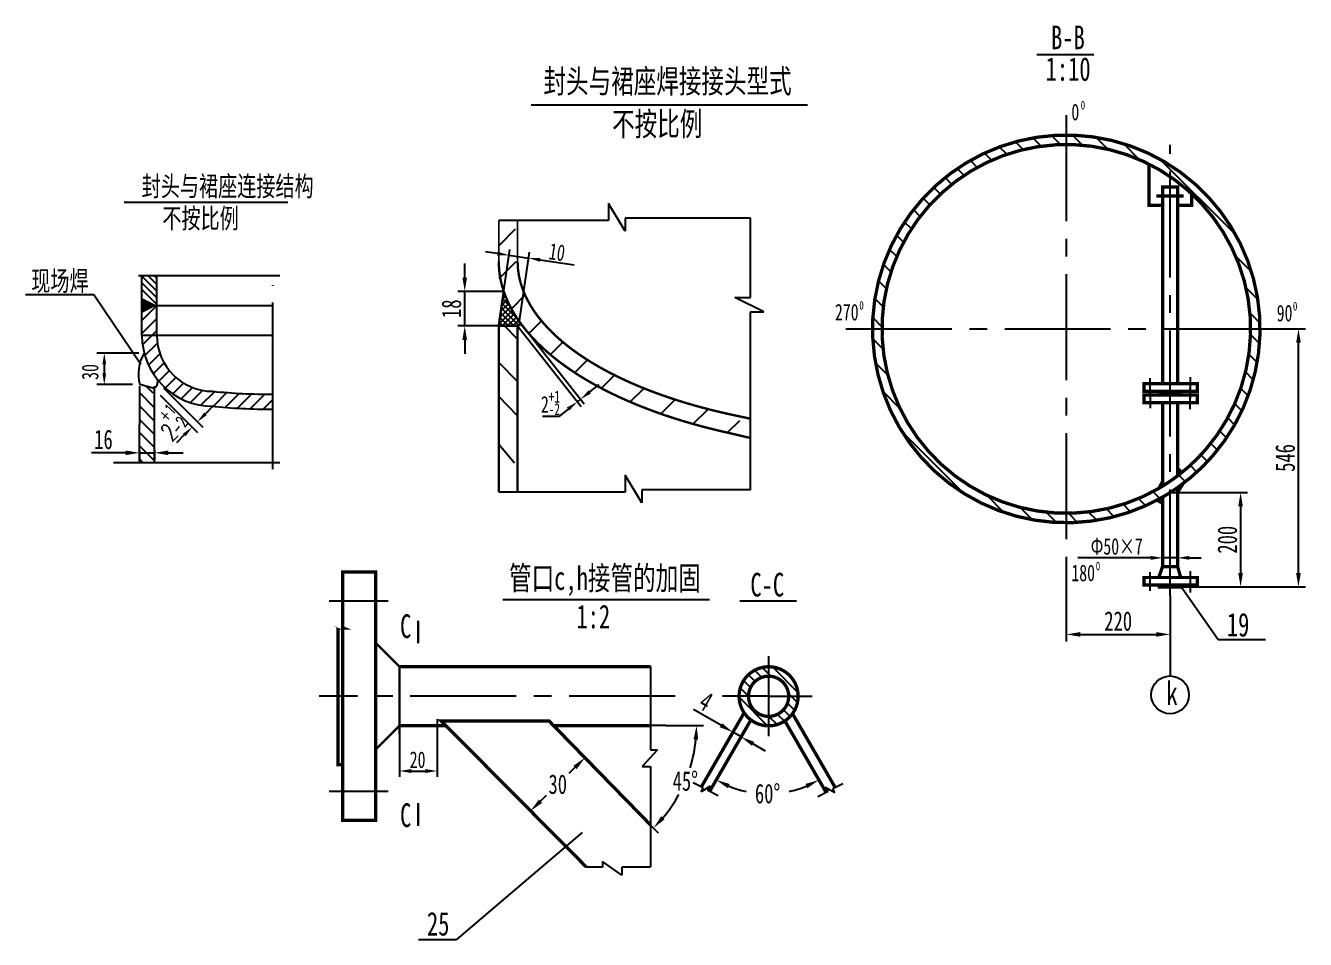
# Model space of a CAD drawing. Extents: x -399 to 594, y 0 to 841.
# Drawn here: x -283.6 to -53.5, y 236.3 to 400.6 of the extents above; entities that cross this region are included whole.
import ezdxf

# ---------------------------------------------------------------- set-up
doc = ezdxf.new("R2010")
doc.units = 0
for name, pattern in [('CENTER2', [28.575000000000003, 19.05, -3.175, 3.175, -3.175]), ('DASHDOT-M', [36, 30, -3, 0, -3]), ('DIVIDE-M', [39, 30, -3, 0, -3, 0, -3])]:
    doc.linetypes.add(name, pattern=pattern)
doc.layers.get('0').update_dxf_attribs({"linetype": 'CONTINUOUS'})
doc.layers.get('DEFPOINTS').update_dxf_attribs({"linetype": 'CONTINUOUS'})
for name, color, linetype in [('BODY', 7, 'CONTINUOUS'), ('CDR_DIM', 7, 'CONTINUOUS'), ('中心层', 1, 'CENTER2'), ('件号层', 2, 'CONTINUOUS'), ('剖面层', 4, 'CONTINUOUS'), ('实线层', 5, 'CONTINUOUS'), ('标注层', 3, 'CONTINUOUS')]:
    doc.layers.add(name, color=color, linetype=linetype)
doc.styles.add('HZ', font='SIMFANG.TTF', dxfattribs={"width": 0.75, "height": 60})
doc.styles.add('HZJ', font='txt', dxfattribs={"bigfont": 'hzj'})
doc.styles.get("Standard").update_dxf_attribs({"font": 'SIMFANG.TTF', "width": 0.7})
doc.dimstyles.get("Standard").update_dxf_attribs({"dimscale": 0, "dimtxt": 3.5, "dimasz": 2.5, "dimexe": 1.25, "dimexo": 0, "dimtad": 1, "dimdec": 0, "dimzin": 1, "dimdsep": 46, "dimlunit": 6, "dimtxsty": 'Standard', "dimcen": 2.5, "dimadec": 0, "dimazin": 0, "dimtp": 1, "dimtm": 2, "dimtfac": 1, "dimtdec": 0, "dimtmove": 0, "dimatfit": 3, "dimfxl": 0, "dimtolj": 1, "dimtzin": 9, "dimarcsym": 0})

# ---------------------------------------------------------------- blocks, each defined once
blk = doc.blocks.new('*D3')
at = {"layer": 'DEFPOINTS', "color": 0}
for p in [(-96.45941816411982, 303.7162368137003), (-77.78899148928605, 298.1822360646889), (-77.78899148928605, 291.1730288831652)]:
    blk.add_point(p, dxfattribs=at)
at = {"layer": '标注层', "color": 0, "lineweight": -2}
for p, q in [((-96.45941816411982, 303.7162368137003), (-96.45941816411982, 289.9230288831652)), ((-77.78899148928605, 298.1822360646889), (-77.78899148928605, 289.9230288831652)), ((-93.95941816411982, 291.1730288831652), (-80.28899148928605, 291.1730288831652))]:
    blk.add_line(p, q, dxfattribs=at)
at = {"layer": '标注层', "color": 0}
for points in [[(-93.95941816411982, 291.5896955498318), (-93.95941816411982, 290.7563622164985), (-96.45941816411982, 291.1730288831652)], [(-80.28899148928605, 291.5896955498318), (-80.28899148928605, 290.7563622164985), (-77.78899148928605, 291.1730288831652)]]:
    blk.add_solid(points, dxfattribs=at)
at = {"layer": '标注层', "color": 0, "insert": (-87.12420482670294, 293.5480288831652), "char_height": 3.5, "attachment_point": 5}
blk.add_mtext('\\A1;220', dxfattribs=at)
blk = doc.blocks.new('*D4')
at = {"layer": 'DEFPOINTS', "color": 0}
for p in [(-65.3268351919287, 346.097585860426), (-54.70049760516378, 346.097585860426), (-77.78899148928605, 299.7004496612955)]:
    blk.add_point(p, dxfattribs=at)
at = {"layer": '标注层', "color": 0, "lineweight": -2}
for p, q in [((-65.3268351919287, 346.097585860426), (-53.45049760516378, 346.097585860426)), ((-54.70049760516379, 302.2004496612955), (-54.70049760516378, 343.597585860426)), ((-77.78899148928605, 299.7004496612955), (-53.45049760516379, 299.7004496612955))]:
    blk.add_line(p, q, dxfattribs=at)
at = {"layer": '标注层', "color": 0}
for points in [[(-55.11716427183044, 343.597585860426), (-54.28383093849711, 343.597585860426), (-54.70049760516378, 346.097585860426)], [(-55.11716427183045, 302.2004496612955), (-54.28383093849713, 302.2004496612955), (-54.70049760516379, 299.7004496612955)]]:
    blk.add_solid(points, dxfattribs=at)
at = {"layer": '标注层', "color": 0, "insert": (-57.07549760516383, 322.8990177608607), "char_height": 3.5, "attachment_point": 5, "rotation": 90}
blk.add_mtext('\\A1;546', dxfattribs=at)
blk = doc.blocks.new('*D24')
at = {"color": 0, "lineweight": -2}
for p, q in [((-77.7690026698794, 316.683458835259), (-63.85846387276433, 316.683458835259)), ((-65.10846387276433, 314.183458835259), (-65.10846387276433, 302.2004496612955)), ((-75.87649148928602, 299.7004496612955), (-63.85846387276434, 299.7004496612955))]:
    blk.add_line(p, q, dxfattribs=at)
at = {"color": 0}
for points in [[(-65.525130539431, 314.183458835259), (-64.69179720609766, 314.183458835259), (-65.10846387276433, 316.683458835259)], [(-65.525130539431, 302.2004496612955), (-64.69179720609766, 302.2004496612955), (-65.10846387276433, 299.7004496612955)]]:
    blk.add_solid(points, dxfattribs=at)
at = {"layer": 'DEFPOINTS', "color": 0}
for p in [(-77.7690026698794, 316.683458835259), (-75.87649148928602, 299.7004496612955), (-65.10846387276433, 299.7004496612955)]:
    blk.add_point(p, dxfattribs=at)
at = {"color": 0, "insert": (-67.48346387276439, 308.1919542482773), "char_height": 3.5, "attachment_point": 5, "rotation": 90}
blk.add_mtext('\\A1;200', dxfattribs=at)
blk = doc.blocks.new('*D25')
at = {"layer": 'DEFPOINTS', "color": 0}
for p in [(-153.1875762484458, 275.7970113363425), (-147.0723231736764, 275.6130565394259), (-159.5920659571609, 264.704109764296), (-153.391027840011, 262.8076684213864), (-139.962172283153, 263.2979139475581)]:
    blk.add_point(p, dxfattribs=at)
at = {"layer": '标注层', "color": 0, "lineweight": -2}
for start, end in [(247.7595019043492, 257.9091886697593), (282.0908113302402, 292.2404980956503)]:
    blk.add_arc((-150.1830528868203, 281.0009984512054), 18.47399147109827, start, end, dxfattribs=at)
at = {"layer": '标注层', "color": 0}
for points in [[(-157.3588087384779, 263.5272978865933), (-156.9919283079821, 264.2755245863064), (-159.4200486223695, 265.0020525279373)], [(-143.3741774656587, 264.2755245863063), (-143.0072970351629, 263.5272978865931), (-140.9460571512713, 265.0020525279372)]]:
    blk.add_solid(points, dxfattribs=at)
at = {"layer": '标注层', "color": 0, "insert": (-150.1830528868204, 262.5270069801071), "char_height": 3.5, "attachment_point": 5}
blk.add_mtext('\\A1;60°', dxfattribs=at)
blk = doc.blocks.new('*D26')
at = {"layer": 'DEFPOINTS', "color": 0}
for p in [(-156.4156177667553, 273.592461638684), (-158.1903972636716, 270.5208196634923), (-156.7232220793443, 269.673093119657)]:
    blk.add_point(p, dxfattribs=at)
at = {"layer": '标注层', "color": 0, "lineweight": -2}
for p, q in [((-158.58026426379, 274.8431836473156), (-163.4808074684269, 277.6746932026566)), ((-158.1903972636716, 270.5208196634923), (-155.7902567624395, 274.6747848872013)), ((-156.7232220793443, 269.673093119657), (-154.3230815781122, 273.8270583433661)), ((-154.948442582428, 272.7447350948488), (-156.4156177667553, 273.592461638684)), ((-152.7837960853933, 271.4940130862172), (-150.6191495883587, 270.2432910775856))]:
    blk.add_line(p, q, dxfattribs=at)
at = {"layer": '标注层', "color": 0}
for points in [[(-158.3718105956847, 275.203958063488), (-158.7887179318953, 274.4824092311432), (-156.4156177667553, 273.592461638684)], [(-152.5753424172881, 271.8547875023896), (-152.9922497534986, 271.1332386700448), (-154.948442582428, 272.7447350948488)]]:
    blk.add_solid(points, dxfattribs=at)
at = {"layer": '标注层', "color": 0, "insert": (-161.2583885663193, 279.1335326810939), "char_height": 3.5, "attachment_point": 5, "rotation": 329.9808910772702}
blk.add_mtext('\\A1;4', dxfattribs=at)
blk = doc.blocks.new('*D28')
at = {"color": 0, "lineweight": -2}
for p, q in [((-168.4746256081482, 274.7714124792923), (-161.7105440295713, 274.7714124792923)), ((-171.2193197358437, 256.8943417529078), (-169.8363455921017, 255.4781889120482))]:
    blk.add_line(p, q, dxfattribs=at)
for start, end in [(342.7944506632838, 354.42797135997), (319.8929203669884, 331.2817258861319)]:
    blk.add_arc((-188.6775529625838, 274.7714124792923), 25.71700893301259, start, end, dxfattribs=at)
at = {"color": 0}
for points in [[(-163.4982331184062, 272.294619885057), (-162.6658847587172, 272.2541149153935), (-162.9605440295713, 274.7714124792923)], [(-168.7028490306475, 257.9204518952561), (-169.3133698164558, 258.4876457021161), (-170.7096908441318, 256.3724864412611)]]:
    blk.add_solid(points, dxfattribs=at)
at = {"layer": 'DEFPOINTS', "color": 0}
for p in [(-188.6775529625839, 274.7714124792924), (-173.4053523334635, 274.7714124792923), (-168.4746256081482, 274.7714124792923), (-166.508269274101, 261.7373260440941), (-171.2193197358437, 256.8943417529078)]:
    blk.add_point(p, dxfattribs=at)
at = {"color": 0, "insert": (-164.9768755559356, 264.7893065428358), "char_height": 3.5, "attachment_point": 5}
blk.add_mtext('\\A1;45%%D', dxfattribs=at)
blk = doc.blocks.new('*D32')
at = {"color": 0, "lineweight": -2}
for p, q in [((-184.823669612485, 267.2468758283039), (-185.9037703336178, 266.1920805217062)), ((-183.343743067955, 269.3096400600008), (-182.1617293020291, 268.0992688031515)), ((-191.0281953790748, 261.187714372139), (-189.9480946579421, 262.2425096787367)), ((-193.1254589513964, 259.757097595715), (-191.9434451854704, 258.5467263388657))]:
    blk.add_line(p, q, dxfattribs=at)
at = {"color": 0}
for points in [[(-185.1147846964951, 267.5449750047082), (-184.532554528475, 266.9487766518996), (-183.0350745540592, 268.9935663323644)], [(-191.3193104630849, 261.4858135485433), (-190.7370802950648, 260.8896151957347), (-192.8167904375006, 259.4410238680786)]]:
    blk.add_solid(points, dxfattribs=at)
at = {"layer": 'DEFPOINTS', "color": 0}
for p in [(-183.343743067955, 269.3096400600008), (-183.0350745540592, 268.9935663323644), (-193.1254589513964, 259.757097595715)]:
    blk.add_point(p, dxfattribs=at)
at = {"color": 0, "insert": (-187.92593249578, 264.2172951002215), "char_height": 3.5, "attachment_point": 5}
blk.add_mtext('\\A1;30', dxfattribs=at)
blk = doc.blocks.new('*D36')
at = {"color": 0, "lineweight": -2}
for p, q in [((-204.6589568494369, 355.3271252348939), (-204.6589568494369, 357.8271252348939)), ((-197.6351291579367, 352.8271252348939), (-205.9089568494369, 352.8271252348939)), ((-204.6589568494369, 346.6243836703364), (-204.6589568494369, 352.8271252348939)), ((-198.5362140706063, 346.6243836703364), (-205.9089568494369, 346.6243836703364)), ((-204.6589568494369, 344.1243836703364), (-204.6589568494369, 341.6243836703364))]:
    blk.add_line(p, q, dxfattribs=at)
at = {"color": 0}
for points in [[(-205.0756235161036, 355.3271252348939), (-204.2422901827703, 355.3271252348939), (-204.6589568494369, 352.8271252348939)], [(-205.0756235161036, 344.1243836703364), (-204.2422901827703, 344.1243836703364), (-204.6589568494369, 346.6243836703364)]]:
    blk.add_solid(points, dxfattribs=at)
at = {"layer": 'DEFPOINTS', "color": 0}
for p in [(-204.6589568494369, 352.8271252348939), (-197.6351291579367, 352.8271252348939), (-198.5362140706063, 346.6243836703364)]:
    blk.add_point(p, dxfattribs=at)
at = {"color": 0, "insert": (-207.033956849437, 349.7257544526151), "char_height": 3.5, "attachment_point": 5, "rotation": 90}
blk.add_mtext('\\A1;18', dxfattribs=at)

msp = doc.modelspace()

# ---------------------------------------------------------------- hatches: boundary and pattern name
h = msp.add_hatch()
h.set_pattern_fill('ANSI37', color=256, scale=0.2125, style=0)
h.set_pattern_definition([(45, (-407.2708457833763, 49.492619853245), (-0.4770761064317987, 0.4770761064317988), []), (135, (-407.2708457833763, 49.492619853245), (-0.4770761064317988, -0.4770761064317987), [])])
h.paths.add_polyline_path([(-198.5362140706063, 346.6243836703364), (-195.1488037795634, 346.6243836703364), (-194.4208053007094, 346.8480517497997), (-194.9858862488169, 347.6349990298382), (-195.5657316204591, 348.5161653265454), (-196.1390679606112, 349.4826448345725), (-196.6821946492754, 350.5177256787691), (-197.2429188584215, 351.768277779197), (-197.6351291579368, 352.8271252348939)])
at = {"layer": '剖面层'}
h = msp.add_hatch(dxfattribs=at)
h.set_pattern_fill('ANSI31', color=256, scale=0.85, angle=90, style=0)
h.set_pattern_definition([(135, (-360.5856744472011, -277.4648909289345), (-1.908304425727195, -1.908304425727195), [])])
h.paths.add_polyline_path([(-96.45941816411982, 311.2475858604261), (-96.45941816411982, 312.947585860426, -0.4142135623730949), (-129.6094181641198, 346.097585860426), (-131.3094181641197, 346.097585860426, 0.4142135623730935)])
h.paths.add_polyline_path([(-131.3094181641197, 346.097585860426), (-129.6094181641198, 346.097585860426, -0.4142135623730949), (-96.45941816411982, 379.247585860426), (-96.45941816411982, 380.9475858604261, 0.4142135623730951)])
h.paths.add_polyline_path([(-96.45941816411982, 380.9475858604261), (-96.45941816411982, 379.247585860426, -0.1509679816357738), (-77.75941816411978, 373.4696975802038), (-77.75941816411978, 375.5056204768367, 0.1425503058266175)])
h.paths.add_polyline_path([(-63.30941816411979, 346.097585860426), (-61.60941816411969, 346.097585860426, 0.2216398331395432), (-74.05268962198176, 372.7895512440193), (-76.80079451033737, 372.7895512440193, -0.2383644044708507)])
h.paths.add_polyline_path([(-76.80079451033737, 372.7895512440193), (-74.05268962198176, 372.7895512440193, 0.0330008174222406), (-77.75941816411978, 375.5056204768367), (-77.75941816411978, 373.4696975802038, -0.008864928154043765)])
h.paths.add_polyline_path([(-71.37861433118627, 324.4209676026371, -0.05236487560934344), (-76.42899148928603, 319.6834891084243), (-76.42899148928603, 317.5790917342611, 0.06151815853130257), (-70.09241926283067, 323.3093461535198, 0.1800901802835872), (-61.60941816411969, 346.097585860426), (-63.30941816411979, 346.097585860426, -0.1800901802835872)])
h.paths.add_polyline_path([(-79.14899148928606, 315.8507409285128), (-79.14899148928606, 317.8261934586499, -0.00649599551297709), (-79.8893450763594, 317.3859997345032, -0.1316088520772805), (-96.45941816411982, 312.947585860426), (-96.45941816411982, 311.2475858604261, 0.1306881695405018)])
h = msp.add_hatch(dxfattribs=at)
h.set_pattern_fill('ANSI31', color=256, scale=0.425, angle=90, style=0)
h.set_pattern_definition([(135, (-578.6038203657688, 220.3643783611412), (-0.9541522128635975, -0.9541522128635973), [])])
h.paths.add_polyline_path([(-144.9635753308046, 278.3542539512379, 0.08122371946689312), (-144.6868536668158, 280.0464693041289, 12.3116745522544)])
h.paths.add_polyline_path([(-146.9600906150824, 278.093769544215, 0.1437476323458302), (-146.3868536668158, 280.0464693041289, 6.956636319366882)], flags=16)

# ---------------------------------------------------------------- linework, layer by layer
for p, q in [((-156.1589816835281, 386.3753557918097), (-142.9856449580213, 386.3753557918097)), ((-76.42899148928575, 371.6094618347838), (-79.14899148928606, 371.6094618347838)), ((-81.58441816411982, 368.3104851804703), (-81.58441816411982, 370.0104851804703)), ((-75.95803120655, 300.0404496612955), (-69.14842408667465, 290.2750445278452)), ((-170.7749599356471, 297.4299854163491), (-160.6189715661645, 297.4299854163491)), ((-155.1867619565068, 297.214033273254), (-144.9797882222623, 297.214033273254)), ((-77.78899148928605, 298.1822360646889), (-77.78899148928605, 283.6958507248746)), ((-69.14842408667465, 290.2750445278452), (-60.64842408667465, 290.2750445278452)), ((-216.4050608323178, 273.2839124792923), (-216.4050608323176, 275.5607602219341)), ((-183.525343877618, 255.5461819025616), (-206.1451833095512, 236.3414090934241))]:
    msp.add_line(p, q)
at = {"color": 7, "linetype": 'Continuous'}
for p, q in [((-265.9409283754364, 368.905890853456), (-236.4809283754364, 368.905890853456)), ((-263.2635055354339, 341.7486218411687), (-270.8337930191975, 341.7486218411687)), ((-269.4897930195334, 339.7326218416728), (-269.4897930195334, 338.0940417969665)), ((-264.4390827094784, 336.0780417974706), (-270.8337930191975, 336.0780417974706)), ((-260.4930142872482, 335.4034588735927), (-260.4930142872482, 322.1057511659951)), ((-259.4202967257184, 334.1941465882807), (-252.7215918038707, 327.4954416664333)), ((-258.8223200188239, 335.4802517763137), (-251.7795508564068, 328.4374826138969)), ((-251.3043750995688, 330.8133613980899), (-249.8788478290528, 332.2388886686055)), ((-255.097470588064, 327.0202659095946), (-256.5229978585793, 325.594738639079))]:
    msp.add_line(p, q, dxfattribs=at)
at = {"color": 0, "linetype": 'ByBlock'}
for p, q in [((-198.7927484929005, 359.6397683673125), (-200.8956743113535, 359.9452646882133)), ((-198.3886684300128, 347.6400343206924), (-196.5370745139971, 360.385734955638)), ((-196.6898226744476, 359.3342720464116), (-193.1838465245207, 358.8249517434459)), ((-194.8826922800858, 347.1307140177267), (-193.0310983640703, 359.8764146526724)), ((-191.0809207060677, 358.519455422545), (-184.9837814786965, 357.633711576691)), ((-195.1488037795637, 346.6243836703363), (-183.7437563674135, 332.1651198566057)), ((-194.5815077047448, 347.0718503403817), (-183.1764602925946, 332.6125865266509)), ((-182.1660252049824, 334.762831206617), (-180.4975792629064, 336.078852915545)), ((-186.0702131639535, 331.6833211187156), (-187.7386591060297, 330.3672994097876)), ((-183.8344711470585, 333.4468094976889), (-184.4017672218775, 332.9993428276437)), ((-187.7386591060297, 330.3672994097876), (-190.684483430354, 330.3672994097875)), ((-81.27399148928606, 304.9358942882017), (-94.39114753912122, 304.9358942882017)), ((-76.42899148928609, 304.9358942882017), (-79.14899148928606, 304.9358942882017)), ((-74.30399148928609, 304.9358942882017), (-72.17899148928609, 304.9358942882017)), ((-216.4050608323176, 277.227460700266), (-216.4050608323176, 265.5458076548922)), ((-209.6010605269684, 275.9189466168093), (-209.6010605269683, 265.5432010429176)), ((-214.2800608323176, 266.6083076548922), (-211.0123207793032, 266.6083076548922))]:
    msp.add_line(p, q, dxfattribs=at)
at = {"color": 3, "linetype": 'DIVIDE-M'}
for p, q in [((-263.3437290012454, 355.705751157595), (-237.9399081905088, 355.705751157595)), ((-239.2018852424171, 320.8616806099291), (-239.2018852424171, 356.7424766209832)), ((-267.8265809154677, 322.1057511659951), (-237.9399081905088, 322.1057511659951))]:
    msp.add_line(p, q, dxfattribs=at)
at = {"color": 4, "linetype": 'Continuous'}
for p, q in [((-262.7218852365369, 344.9537511602831), (-262.7218852365369, 355.705751157595)), ((-260.0338852372092, 344.9537511602831), (-260.0338852372092, 355.705751157595)), ((-260.0338852372092, 344.9537511602831), (-260.0338852372092, 355.705751157595)), ((-260.0338852372092, 350.3297511589391), (-239.2018852424171, 350.3297511589391)), ((-260.4930142872482, 335.4034588735934), (-263.0894229076637, 336.0991644666553)), ((-263.136666099679, 322.1057511659951), (-263.1175012127964, 335.7753818847331)), ((-260.44880495502, 322.0048267861095), (-260.4295038552544, 335.7716132997316))]:
    msp.add_line(p, q, dxfattribs=at)
at = {"color": 0, "linetype": 'Continuous'}
for p, q in [((-260.0338852372092, 352.8726870502643), (-262.7218852365369, 355.5606870495923)), ((-260.0338852372092, 354.0606264423607), (-261.6790099524433, 355.705751157595)), ((-260.0338852372092, 355.248565834457), (-260.491070560347, 355.705751157595)), ((-260.0338852372092, 351.6847476581677), (-262.7218852365369, 354.3727476574961)), ((-260.0338852372092, 350.4968082660714), (-262.7218852365369, 353.1848082653994)), ((-262.6077628818085, 347.7518270540602), (-260.0338852372092, 350.3257046986598)), ((-262.7218852365369, 345.2618259151389), (-260.0338852372092, 347.9498259144669)), ((-262.6077628818085, 343.2504588959443), (-260.0338852372092, 345.8243365405436)), ((-262.186646875153, 341.2956961184069), (-259.9352530854179, 343.5470899081424)), ((-261.5329539373056, 339.573510272061), (-259.4717750867224, 341.6346891226449)), ((-260.6890311620471, 338.041554263127), (-258.7319065672924, 339.998678857882)), ((-259.6767208268425, 336.6779858141389), (-257.7682381483125, 338.5864684926692)), ((-258.5058683062788, 335.4729595505096), (-256.6019719977855, 337.3768558590029)), ((-257.1773892750444, 334.4255597975515), (-255.2350082696467, 336.3679408029495)), ((-260.4930142872482, 331.9489070425683), (-263.1191840461968, 334.5750768015164)), ((-260.7209647236861, 334.5527362631987), (-261.9665090715996, 335.7982806111119)), ((-255.683532412471, 333.5435378759316), (-253.6508793034516, 335.576190984951)), ((-254.005535059968, 332.8456564442417), (-251.8058518946381, 335.0453396095719)), ((-252.106750989461, 332.368561730556), (-249.6330419763522, 334.8422707436649)), ((-249.9290721926615, 332.1703617431629), (-247.4460888570992, 334.6533450787255)), ((-247.7433164727741, 331.9802386788577), (-245.2169026809662, 334.506652470665)), ((-245.5164413973756, 331.8312349700636), (-242.9431251266662, 334.4045512407727)), ((-243.2462154086995, 331.7255821745465), (-240.6221058721895, 334.3496917110561)), ((-260.4930142872482, 329.5730282583749), (-263.1225103759527, 332.2025243470794)), ((-240.9301385727842, 331.6657802262692), (-239.2018852424171, 333.3940335566363)), ((-260.4930142872482, 327.197149474183), (-263.1258367057086, 329.829971892643)), ((-260.4930142872482, 324.82127068999), (-263.1291630354645, 327.4574194382059)), ((-260.4930142872482, 322.4453919057964), (-263.1324893652205, 325.0848669837687)), ((-262.5292523316397, 322.1057511659951), (-263.1358156949764, 322.7123145293318))]:
    msp.add_line(p, q, dxfattribs=at)
at = {"color": 1, "linetype": 'DASHDOT-M'}
msp.add_line((-262.7218852365369, 344.9537511602831), (-239.2018852424171, 344.9537511602831), dxfattribs=at)
for points, const_width in [([(-81.58441816411982, 375.722860120763), (-81.58441816411982, 368.3104851804703), (-79.14899148928606, 368.3104851804703)], 0.595), ([(-81.58441816411982, 375.722860120763), (-81.58441816411982, 368.3104851804703), (-79.14899148928606, 368.3104851804703)], 0.425), ([(-76.42899148928592, 336.2504496612955), (-76.42899148928575, 371.6094618347838), (-79.14899148928606, 371.6094618347838), (-79.14899148928606, 336.2504496612955)], 0.595), ([(-76.42899148928575, 368.0029610334101), (-76.42899148928575, 371.6094618347838), (-79.14899148928606, 371.6094618347838), (-79.14899148928606, 366.7361037631248)], 0.425), ([(-73.93441816411979, 370.4193225377277), (-73.93441816411979, 368.3104851804703), (-76.42899148928575, 368.3104851804703)], 0.595), ([(-76.42899148928575, 362.7693225377276), (-76.42899148928575, 371.6094618347838)], 0.425), ([(-73.93441816411979, 370.4193225377277), (-73.93441816411979, 368.3104851804703), (-76.42899148928575, 368.3104851804703)], 0.425), ([(-198.5362140706063, 346.6243836703364), (-197.6351291579367, 352.8271252348939)], 0.425), ([(-195.1439094238523, 341.6456177935245), (-195.1439094238523, 346.6243836703364), (-198.5362140706063, 346.6243836703364), (-198.5362140706063, 316.7468629456263)], 0.425), ([(-220.6550608323177, 289.6464124792924), (-216.4050608323177, 285.3964124792924), (-216.4050608323176, 274.7714124792924), (-220.6550608323177, 270.5214124792924)], 0.425)]:
    msp.add_lwpolyline(points, dxfattribs=dict(const_width=const_width))
for points in [[(-213.025378412494, 289.5394376336549, 0.425, 0.425, 0), (-213.025378412494, 293.6458563788461, 0, 0, 0), (-208.2054199509909, 293.6458563788461, 0.595, 0, 0), (-205.6536765174302, 293.6458563788461, 0, 0, 0)], [(-213.025378412494, 260.8579424787279, 0.425, 0.425, 0), (-213.025378412494, 256.7515237335366, 0, 0, 0), (-208.2054199509909, 256.7515237335366, 0.595, 0, 0), (-205.6536765174302, 256.7515237335366, 0, 0, 0)]]:
    msp.add_lwpolyline(points, format="xyseb")
at = {"color": 4, "linetype": 'Continuous'}
for centre, radius, start, end in [((-249.953885239729, 344.9537511602831), 12.767999996808, 180, 270), ((-249.953885239729, 344.9537511602831), 10.07999999748, 180, 270), ((-256.2910867230414, 338.0224091255822), 7.076363875229269, 148.2258925770122, 195.9482645690439), ((-261.7747953535925, 336.8616395705392), 1.941456578701465, 311.3163627888704, 0.116965685895083), ((-239.2254888264204, 442.5650748698314), 108.2243950843483, 264.31086612114, 270.012496126746), ((-239.2254888264204, 442.5650748698314), 110.9123950836763, 264.31086612114, 270.012496126746)]:
    msp.add_arc(centre, radius, start, end, dxfattribs=at)
at = {"color": 0, "linetype": 'ByBlock'}
for points in [[(-198.741832439417, 359.9902560037213), (-198.843664546384, 359.2892807309036), (-196.6898226744476, 359.3342720464116)], [(-191.0300046525842, 358.8699430589539), (-191.1318367595512, 358.1689677861362), (-193.1838465245207, 358.8249517434459)], [(-182.3853621564705, 335.0409055302964), (-181.9466882534945, 334.4847568829376), (-183.8344711470585, 333.4468094976889)], [(-186.2895501154416, 331.961395442395), (-185.8508762124656, 331.4052467950362), (-184.4017672218775, 332.9993428276437)], [(-81.27399148928606, 305.2900609548683), (-81.27399148928606, 304.581727621535), (-79.14899148928606, 304.9358942882017)], [(-74.30399148928609, 305.2900609548683), (-74.30399148928609, 304.581727621535), (-76.42899148928609, 304.9358942882017)], [(-214.2800608323176, 266.9624743215589), (-214.2800608323176, 266.2541409882256), (-216.4050608323176, 266.6083076548922)], [(-211.7260605269683, 266.9624743215589), (-211.7260605269683, 266.2541409882256), (-209.6010605269683, 266.6083076548922)]]:
    msp.add_solid(points, dxfattribs=at)
at = {"color": 7, "linetype": 'Continuous'}
for points in [[(-262.7218852365369, 351.6448620141791), (-260.0338852372092, 350.3297511589391), (-262.7218852365369, 348.9247987007679)], [(-269.1537930196175, 339.7326218416728), (-269.8257930194492, 339.7326218416728), (-269.4897930195334, 341.7486218411687)], [(-269.1537930196175, 338.0940417969665), (-269.8257930194492, 338.0940417969665), (-269.4897930195334, 336.0780417974706)], [(-251.0667872211491, 330.5757735196706), (-251.5419629779878, 331.0509492765089), (-252.7299023700841, 329.3878341275739)], [(-254.8598827096444, 326.7826780311753), (-255.335058466483, 327.257853788014), (-253.6719433175481, 328.4457931801103)]]:
    msp.add_solid(points, dxfattribs=at)
at = {"layer": 'BODY'}
for p, q in [((-268.1371787638855, 323.8208561777656), (-271.7853826963146, 323.8208561777656)), ((-265.6371787638855, 323.8208561777656), (-268.1371787638855, 323.8208561777656)), ((-263.1371787638855, 324.2678088307575), (-263.1371787638855, 322.5708561777656)), ((-263.1371787638855, 323.8208561777656), (-260.453245985922, 323.8208561777656)), ((-260.453245985922, 324.2678088307575), (-260.453245985922, 322.5708561777656)), ((-257.953245985922, 323.8208561777656), (-255.3090529705096, 323.8208561777656))]:
    msp.add_line(p, q, dxfattribs=at)
for points in [[(-265.6371787638855, 324.2375228444322), (-265.6371787638855, 323.4041895110989), (-263.1371787638855, 323.8208561777656)], [(-257.953245985922, 324.2375228444322), (-257.953245985922, 323.4041895110989), (-260.453245985922, 323.8208561777656)]]:
    msp.add_solid(points, dxfattribs=at)
at = {"layer": 'CDR_DIM'}
for p, q in [((-271.3409283754364, 352.222960975134), (-283.6409283754364, 352.222960975134)), ((-262.9409283754364, 339.682960975134), (-271.3409283754364, 352.222960975134))]:
    msp.add_line(p, q, dxfattribs=at)
at = {"layer": 'DEFPOINTS', "color": 0, "linetype": 'ByBlock'}
for p in [(-196.6898226744476, 359.3342720464116), (-198.5488037795635, 347.8618824668416), (-198.5442094698215, 347.8626925676067), (-198.3886684300128, 347.6400343206924), (-185.5343359253333, 347.8626925676069), (-195.1488037795635, 346.6243836703364), (-195.1488037795637, 346.6243836703363), (-195.1488037795636, 346.3669695315452), (-194.8826922800858, 347.1307140177267), (-194.5815077047448, 347.0718503403817), (-194.4208053007095, 346.8480517497998), (-184.4017672218775, 332.9993428276437), (-79.14899148928606, 305.552862331807), (-79.14899148928606, 304.9358942882017), (-76.42899148928609, 305.552862331807), (-216.4050608323176, 277.227460700266), (-216.4050608323178, 274.7714124792924), (-208.8873207793032, 275.6214124792924), (-183.9253163514349, 274.7714124792924), (-169.0058756081482, 274.7714124792924), (-208.8873207793032, 266.6083076548922), (-166.1299938456444, 264.3089286687216), (-171.351349772788, 261.8957860102078)]:
    msp.add_point(p, dxfattribs=at)
at = {"layer": '中心层'}
for p, q in [((-96.45941816411982, 384.506444976178), (-96.45941816411982, 303.7162368137003)), ((-77.78899148928605, 298.1822360646889), (-77.78899148928605, 379.1679848165566)), ((-136.1145149659416, 346.097585860426), (-56.47206072071612, 346.097585860426)), ((-81.40149148928606, 333.8535712837615), (-81.40149148928612, 337.20959760409)), ((-74.17649148928592, 337.4070136259851), (-74.17649148928592, 333.5574493441874)), ((-81.40149148928606, 335.2255312042772), (-81.40149148928612, 331.8695048839487)), ((-74.17649148928592, 331.6720888620537), (-74.17649148928592, 335.5216531438513)), ((-81.40149148928606, 299.0035712837615), (-81.40149148928612, 302.35959760409)), ((-74.17649148928592, 302.5570136259851), (-74.17649148928592, 298.7074493441875)), ((-229.0115998425535, 297.1896691567582), (-218.4012850878011, 297.1896691567582)), ((-149.9993536668158, 287.2679166289483), (-149.9993536668158, 272.8940745459153)), ((-166.8177974930888, 280.0839124792925), (-230.8604306432457, 280.0839124792924)), ((-149.9993536668158, 280.0464693041289), (-158.2948010072557, 280.0464693041289)), ((-149.9993536668158, 280.0464693041289), (-142.1500478760891, 280.0464693041289)), ((-229.0115998425537, 262.9781558018267), (-218.4012850878013, 262.9781558018267))]:
    msp.add_line(p, q, dxfattribs=at)
at = {"layer": '件号层'}
msp.add_line((-212.9451833095511, 236.3414090934241), (-206.1451833095512, 236.3414090934241), dxfattribs=at)
at = {"layer": '剖面层'}
for p, q in [((-101.7780765395959, 395.410947904586), (-91.5318274006155, 395.410947904586)), ((-192.681408478107, 386.3753557918097), (-156.1589816835281, 386.3753557918097)), ((-178.7937810125321, 368.6402724466957), (-178.7937810125321, 365.610883710192)), ((-175.8034497358879, 363.6624531547919), (-178.7937810125321, 368.6402724466957)), ((-175.8034497358879, 366.0091077217754), (-175.8034497358879, 363.6624531547919)), ((-153.2872613066222, 366.0091077217753), (-175.8034497358879, 366.0091077217754)), ((-153.2872613066222, 351.7401318787541), (-153.2872613066222, 366.0091077217751)), ((-178.7937810125321, 365.610883710192), (-198.5488037795635, 365.610883710192)), ((-198.3966567204902, 361.1656334068736), (-195.5018490220632, 364.0604411053006)), ((-198.2830841480962, 355.3464214996136), (-195.3882764496693, 358.2412291980406)), ((-196.2679748099523, 349.7283131348488), (-193.8038992852384, 352.1923886595627)), ((-156.0523062082719, 351.7401318787541), (-153.2872613066222, 351.7401318787541)), ((-150.8690683990216, 349.1516662299063), (-156.0523062082719, 351.7401318787541)), ((-153.2872613066222, 349.1516662299062), (-150.8690683990216, 349.1516662299063)), ((-153.2872613066222, 317.1450869572096), (-153.2872613066222, 349.1516662299062)), ((-195.1488037795635, 344.2733231971123), (-197.4998642527877, 346.6243836703364)), ((-193.1205700095462, 345.2425002323461), (-190.8375233462392, 347.5255468956531)), ((-189.256461037672, 341.4733915013115), (-187.0040545752552, 343.7257979637282)), ((-195.1488037795637, 336.6401054942035), (-198.5488037795636, 340.0401054942036)), ((-184.8671641252549, 338.2294707108198), (-182.5781503066199, 340.5184845294547)), ((-180.0513585217669, 335.4120586113989), (-177.6922783535762, 337.7711387795897)), ((-195.1488037795635, 330.4842406613766), (-198.5488037795635, 333.9283330270262)), ((-174.874055122906, 332.9561443073511), (-172.4206385532985, 335.4095608769587)), ((-169.37117745979, 330.8258042675583), (-166.8109198136636, 333.3860619136848)), ((-163.5644956548753, 328.9992683695643), (-160.8891990906057, 331.6745649338339)), ((-157.367708415166, 327.4430058925353), (-155.1727388543213, 329.6379754533801)), ((-195.7325833343908, 321.9574496432132), (-198.5488037795635, 325.3181044660778)), ((-172.8286471498409, 314.7984323902263), (-175.818978426485, 319.7762516821301)), ((-175.818978426485, 319.7762516821301), (-175.818978426485, 316.7468629456263)), ((-175.818978426485, 316.7468629456263), (-198.5488037795635, 316.7468629456263)), ((-172.8286471498409, 317.1450869572097), (-172.8286471498409, 314.7984323902263)), ((-153.2872613066222, 317.1450869572096), (-172.8286471498409, 317.1450869572097)), ((-197.8252528426941, 297.4299854163491), (-170.7749599356471, 297.4299854163491)), ((-171.2193197358436, 285.3964124792924), (-171.2193197358436, 270.4173390992183)), ((-169.9744157477154, 270.4173390992183), (-172.7132049322072, 267.433197498682)), ((-171.2193197358436, 270.4173390992183), (-169.9744157477154, 270.4173390992183)), ((-172.7132049322072, 267.433197498682), (-171.2193197358436, 267.433197498682)), ((-171.2193197358436, 267.433197498682), (-171.2193197358436, 258.34172253667)), ((-171.2193197358437, 267.433197498682), (-171.2193197358436, 249.3594079787594)), ((-179.9053162337977, 249.3544258316366), (-182.7899685006738, 249.3544258316366)), ((-176.4195834246004, 247.8623556191494), (-179.9053162337979, 250.3491404821901)), ((-179.9053162337979, 250.3491404821901), (-179.9053162337979, 249.3544258316366)), ((-171.2193197358437, 249.3544258316366), (-176.4195834246004, 249.3544258316366)), ((-176.4195834246004, 249.3544258316366), (-176.4195834246004, 247.8623556191494)), ((-174.9696991291302, 249.3544258316366), (-176.4195834246001, 249.3544258316366))]:
    msp.add_line(p, q, dxfattribs=at)
msp.add_circle((-77.78899148928605, 280.2958507248746), 3.4, dxfattribs=at)
at = {"layer": '实线层', "const_width": 0.595}
for points in [[(-76.4289914892841, 317.5790917342623, 0.06151815853128604), (-70.09241926283067, 323.3093461535198, 11.7967246135587), (-79.14899148928453, 315.8507409285137, 0.02313051185953519)], [(-76.42899148928399, 319.6834891084258, 0.05236487560932492), (-71.37861433118627, 324.4209676026371, 11.9249571492238), (-79.8893450763594, 317.3859997345032, 0.006495995512990837), (-79.14899148928453, 317.8261934586508, 0.02485412330961833)], [(-144.6868536668158, 280.0464693041289, 12.3116745522544), (-144.9635753308046, 278.3542539512379, 0.08122371946689311)], [(-146.3868536668158, 280.0464693041289, 6.956636319366881), (-146.9600906150824, 278.093769544215, 0.1437476323458302)]]:
    msp.add_lwpolyline(points, format="xyb", close=True, dxfattribs=at)
at = {"layer": '实线层'}
for points, const_width in [([(-77.78899148928582, 370.0104851804699), (-80.25572738282165, 370.0104851804704)], 0.595), ([(-77.78899148928605, 370.0104851804699), (-75.32225559575022, 370.0104851804699)], 0.595), ([(-198.5488037795635, 365.6108837101919), (-198.5488037795635, 358.2412291980406)], 0.2975), ([(-195.1488037795635, 365.529486262149), (-195.1488037795635, 358.2412291980406)], 0.2975), ([(-198.5488037795635, 358.2412291980406), (-198.4605737732545, 356.5514935878322), (-198.3196386803417, 355.5193409509744), (-198.0309499351547, 354.1537127684992), (-197.6635720236301, 352.9039122443359), (-197.2429188584215, 351.7682777791973), (-196.6821946492761, 350.5177256787694), (-196.1390679606107, 349.4826448345718), (-195.5657316204598, 348.516165326545), (-194.9858862488175, 347.634999029839), (-194.4208053007095, 346.8480517497997), (-193.6091364195614, 345.8147179166695), (-192.9632608680986, 345.0582569630644), (-192.2820569944813, 344.3121952159659), (-191.4496365056966, 343.4611872623635), (-190.5892918925727, 342.6408885716126), (-189.5189898135107, 341.6911615882368), (-188.6129051543224, 340.9395558476355), (-187.7061581317613, 340.2290965153648), (-186.6058936056011, 339.4162538121113), (-185.4596119319708, 338.6200454689001), (-184.59165514598, 338.0478397693103), (-183.7463226621451, 337.5136425743719), (-182.8180076745434, 336.9512022688937), (-181.8728606035797, 336.402625146475), (-181.0034322891357, 335.9179042596954), (-179.6230341656701, 335.1844858969559), (-178.3295637632253, 334.5343561574242), (-176.9200097709891, 333.8633133986765), (-175.9759519287131, 333.4341751046203), (-174.481905664315, 332.7860199206106), (-173.5267365220009, 332.3904128425668), (-171.7127967575655, 331.6767543874416), (-170.132939433357, 331.0928417827471), (-168.8171098759819, 330.6315745265624), (-167.1448767301856, 330.0763673288466), (-165.6530758316318, 329.6088298335942), (-164.1300197943557, 329.1571394389857), (-162.37948802187, 328.6684629994043), (-160.8581054800545, 328.2690464073378), (-159.2688217177821, 327.8758635604299), (-153.2872613066222, 326.491855576295)], 0.425), ([(-153.2872613066222, 329.9507990216333), (-157.2477381505723, 330.8020971906271), (-158.4108309218857, 331.0667219175409), (-159.57078953398, 331.3433667356175), (-160.7271451229782, 331.6322037366188), (-161.8793974431114, 331.9334045556467), (-163.3000940859466, 332.3238691403557), (-164.8330614223334, 332.7698906584691), (-165.6140938523359, 333.0074156619827), (-166.6276008838797, 333.3264047497881), (-167.3638572082868, 333.566003378622), (-168.567007698474, 333.9723642104348), (-169.9545339900188, 334.4649160716784), (-171.0608436211722, 334.8770283068873), (-172.0891180818944, 335.276374518388), (-172.7793045245615, 335.5536527770883), (-173.5149277588427, 335.8577092381354), (-174.4844536782323, 336.2724879879528), (-175.2286393044639, 336.6022202854435), (-175.9671485710117, 336.9396854653856), (-176.904956540153, 337.3837157880212), (-177.6305852175828, 337.7398408810041), (-178.4052233323152, 338.1328269849596), (-179.2743830617318, 338.5904758572415), (-179.9906695725481, 338.9817695235836), (-180.8021519898272, 339.441576522254), (-181.3976064367437, 339.7908592673827), (-182.0435757663481, 340.1819044120725), (-182.8929801522352, 340.7167084597199), (-183.4657307783158, 341.0915424365576), (-184.1501070164464, 341.5556841235569), (-184.6555521997041, 341.9106685235294), (-185.6416606839203, 342.6359864104002), (-186.4422109293959, 343.260271171791), (-187.3552471669456, 344.0167856108561), (-188.3330620753802, 344.8883821720263), (-189.0631440796265, 345.5881888833723), (-189.8199220884943, 346.3665918012032), (-190.5509681119083, 347.180328444042), (-191.1390947493534, 347.8888556067172), (-191.6414800152453, 348.5406787408859), (-192.0586432239592, 349.1215071343584), (-192.4720394081879, 349.7402195745333), (-192.9425136731411, 350.5097663976354), (-193.466250566666, 351.4763019288775), (-193.7469020009579, 352.0597733871548), (-194.0660770785204, 352.8023963101755), (-194.405709684543, 353.729800030031), (-194.6575438092557, 354.5696588296974), (-194.8501631404948, 355.3765297394388), (-194.9918381584883, 356.1632869544604), (-195.0876110507998, 356.9433503597936), (-195.1488037795635, 358.2412291980406)], 0.425), ([(-198.5488037795635, 355.2097572852475), (-198.2667963006297, 355.2693726229151)], 0.2975), ([(-195.1488037795635, 346.6243836703364), (-195.1488037795635, 316.7468629456262)], 0.425), ([(-195.1488037795635, 346.6243836703364), (-194.4208053007095, 346.8480517497997)], 0.2975), ([(-75.87649148928602, 334.8904496612955), (-75.87649148928602, 334.5504496612955), (-79.70149148928601, 334.5504496612955), (-79.70149148928601, 334.8904496612955)], 0.595), ([(-75.87649148928602, 334.1886528267432), (-75.87649148928602, 334.5286528267432), (-79.70149148928601, 334.5286528267432), (-79.70149148928601, 334.1886528267432)], 0.595), ([(-79.14899148928606, 317.8261934586534), (-79.14899148928606, 332.8286528267432)], 0.595), ([(-76.42899148928603, 319.6834891084284), (-76.42899148928592, 332.8286528267432)], 0.595), ([(-76.42899148928609, 303.3554496612954), (-76.42899148928603, 317.5790917342651)], 0.595), ([(-79.14899148928606, 303.3554496612954), (-79.14899148928606, 315.8507409285164)], 0.595), ([(-79.83049595662533, 301.4004496612955), (-79.14899148928606, 303.3554496612954), (-76.42899148928609, 303.3554496612954), (-75.87649148928602, 301.4004496612955)], 0.595), ([(-75.87649148928602, 300.0404496612955), (-75.87649148928602, 299.7004496612955), (-79.70149148928601, 299.7004496612955), (-79.70149148928601, 300.0404496612955)], 0.595), ([(-226.6643448199115, 292.3726207082805), (-226.6050608323177, 292.3490339314827), (-227.4459901442231, 292.3490339314827), (-227.4459901442231, 267.7495320524012), (-226.6050608323177, 267.7589124792925)], 0.595), ([(-171.2193197358436, 285.3964124792924), (-216.4050608323177, 285.3964124792924)], 0.595), ([(-162.1088488919598, 263.7390867664635), (-154.4032770774713, 277.0752549323477)], 0.595), ([(-145.6962984482126, 276.9309642029211), (-138.0358894184542, 263.6627465566198)], 0.595), ([(-208.0428101495004, 274.7714124792924), (-216.4050608323177, 274.7714124792924)], 0.595), ([(-171.2193197358436, 274.7714124792924), (-188.6775529625839, 274.7714124792924)], 0.595), ([(-153.1875762484458, 275.7970113363425), (-160.6035509681584, 262.9521663341538)], 0.595), ([(-139.6773754860063, 262.8046314250673), (-147.0723231736764, 275.6130565394259)], 0.595)]:
    msp.add_lwpolyline(points, dxfattribs=dict(at, const_width=const_width))
at = {"layer": '实线层', "const_width": 0.595}
for points in [[(-82.50649148928602, 334.8904496612955), (-72.90149148928606, 334.8904496612955), (-72.90149148928606, 336.2504496612955), (-82.50649148928602, 336.2504496612955)], [(-82.50649148928602, 334.1886528267432), (-72.90149148928606, 334.1886528267432), (-72.90149148928606, 332.8286528267432), (-82.50649148928602, 332.8286528267432)], [(-220.6550608323177, 302.3964124792924), (-226.6050608323177, 302.3964124792924), (-226.6050608323177, 257.7714124792924), (-220.6550608323177, 257.7714124792924)], [(-82.50649148928602, 300.0404496612955), (-72.90149148928606, 300.0404496612955), (-72.90149148928606, 301.4004496612955), (-82.50649148928602, 301.4004496612955)]]:
    msp.add_lwpolyline(points, close=True, dxfattribs=at)
at = {"layer": '实线层'}
msp.add_lwpolyline([(-171.2193197358436, 256.8943417529078, 0.595, 0.595, 0), (-189.5076385213342, 275.6214124792924, 0.595, 0.595, 0), (-208.8873207793032, 275.6214124792924, 0.595, 0.595, 0), (-182.7899685006738, 249.3544258316366, 0, 0, 0)], format="xyseb", dxfattribs=at)
at = {"layer": '标注层'}
for p, q in [((-168.4746256081482, 274.7714124792924), (-173.4053523334634, 274.7714124792924)), ((-161.7990871483365, 263.577153476481), (-163.5655094613957, 264.5005811835516)), ((-160.4975862579261, 263.860059074212), (-162.1600834249851, 262.8866046948918)), ((-162.1600834249851, 262.8866046948918), (-161.7990871483365, 263.577153476481)), ((-160.9241273168376, 263.1197531453107), (-160.4975862579261, 263.860059074212)), ((-159.0663653118342, 262.1485760401075), (-160.9241273168376, 263.1197531453107)), ((-141.1705923929357, 262.0240265525345), (-139.3128303879323, 262.9952036577377)), ((-139.739371446844, 263.735509586639), (-138.0768742797849, 262.7620552073188)), ((-139.3128303879323, 262.9952036577376), (-139.739371446844, 263.735509586639)), ((-138.4378705564335, 263.452603988908), (-136.6714482433744, 264.3760316959785)), ((-138.0768742797849, 262.7620552073188), (-138.4378705564335, 263.452603988908))]:
    msp.add_line(p, q, dxfattribs=at)
for points, const_width in [([(-79.14899148928606, 336.2504496612955), (-79.14899148928606, 368.0029610334101)], 0.425), ([(-76.42899148928575, 368.0029610334101), (-76.42899148928592, 336.2504496612955)], 0.425), ([(-76.317638679548, 320.8752066989687), (-75.69931055536057, 320.2530422956281)], 0.595), ([(-79.0262519452258, 318.8858515613824), (-79.80067165782401, 317.4373579332274)], 0.595), ([(-76.43713473240047, 316.737349943552), (-75.4337228456701, 318.3047336070908)], 0.595), ([(-80.06189769137626, 315.2652262762236), (-79.26524689837981, 314.8275688783129)], 0.595)]:
    msp.add_lwpolyline(points, dxfattribs=dict(at, const_width=const_width))

# ---------------------------------------------------------------- texts
at = {"color": 7, "linetype": 'Continuous', "style": 'HZ', "width": 0.7}
for s, p in [('封头与裙座连接结构', (-262.7614004116122, 369.9629770722817)), ('不按比例', (-259.047510606744, 364.1781249619366)), ('现场焊', (-282.6214004116122, 352.9229770722817))]:
    msp.add_text(s, height=3.6, dxfattribs=at).set_placement(p)
at = {"color": 7, "linetype": 'Continuous', "width": 0.7}
for s, height, rotation, style, p in [('30', 3, 90, 'HZ', (-270.5451129857215, 336.9239839939401)), ('+1', 2.123999999664, 47.08014691433569, 'HZJ', (-258.4273399793028, 329.2299604479095)), ('-2', 2.123999999664, 54.12336059709115, 'HZJ', (-256.0353171144118, 326.9455775282462)), ('2', 3.215999999495999, 45.00000000007677, 'HZJ', (-257.3882639135916, 325.695969555155))]:
    msp.add_text(s, height=height, rotation=rotation, dxfattribs=dict(at, style=style)).set_placement(p)
at = {"color": 0, "width": 0.7}
for s, height, p in [('2', 2.975, (-190.9433888357595, 331.0419390494272)), ('+1', 2.125, (-189.5475509979216, 332.8510244291102)), ('-2', 2.125, (-189.5475509979216, 330.6038769317597))]:
    msp.add_text(s, height=height, dxfattribs=at).set_placement(p)
at = {"width": 0.7}
for s, p in [('C', (-216.2859367515969, 290.5306416672063)), ('19', (-67.57697942249109, 290.7982574626841)), ('C', (-216.2859367515969, 256.546487435032))]:
    msp.add_text(s, height=4.25, dxfattribs=at).set_placement(p)
at = {"color": 0, "linetype": 'ByBlock', "insert": (-188.0543978444472, 359.8818329542136), "char_height": 2.975, "attachment_point": 5, "rotation": 351.734347652816}
msp.add_mtext('\\A1;10', dxfattribs=at)
at = {"color": 0, "linetype": 'ByBlock', "char_height": 2.975, "attachment_point": 5}
for s, insert in [('\\A1;Φ50×7', (-87.38537725634325, 306.9546442882016)), ('\\A1;20', (-213.1326097787708, 268.6270576548922))]:
    msp.add_mtext(s, dxfattribs=dict(at, insert=insert))
at = {"layer": 'BODY', "insert": (-269.6356929333987, 326.1958561777656), "char_height": 3.5, "attachment_point": 5}
msp.add_mtext('\\A1;16', dxfattribs=at)
at = {"layer": '件号层', "width": 0.7}
msp.add_text('25', height=4.25, dxfattribs=at).set_placement((-211.4520146805621, 237.032455695254))
at = {"layer": '剖面层', "width": 0.7}
for s, p in [('B-B', (-99.19665267911142, 396.3697065369971)), ('1:10', (-100.1792672404241, 390.6925919675913)), ('封头与裙座焊接接头型式', (-190.490750648756, 388.4992308223726)), ('不按比例', (-178.1530102187291, 380.8243006682302)), ('管口c,h接管的加固', (-196.6857162149691, 299.1745337870514)), ('C-C', (-153.2778092376702, 297.9876328588257)), ('1:2', (-184.5650260754463, 292.2586361281271)), ('k', (-78.45092805369131, 278.4776314220101))]:
    msp.add_text(s, height=4.25, dxfattribs=at).set_placement(p)
at = {"layer": '标注层', "width": 0.7}
for s, height, p in [('O', 1.4875, (-93.84657364115407, 385.5518727656393)), ('0', 2.975, (-95.54421339151486, 383.5963139064085)), ('270', 2.975, (-138.0650658301157, 347.6222889154063)), ('O', 1.4875, (-133.6566618717866, 349.5778477746371)), ('90', 2.975, (-58.61431918863434, 347.4490373793906)), ('O', 1.4875, (-55.66555559617962, 349.4045962386215)), ('O', 1.4875, (-91.13580943318584, 302.6929878319001)), ('180', 2.975, (-95.54421339151486, 300.7374289726692))]:
    msp.add_text(s, height=height, dxfattribs=at).set_placement(p)

# ---------------------------------------------------------------- dimensions: what is measured, and where the dimension line sits
for base, p1, p2, text, picture, middle in [((-204.6589568494369, 352.8271252348939), (-198.5362140706063, 346.6243836703364), (-197.6351291579367, 352.8271252348939), '18', '*D36', (-207.033956849437, 349.7257544526151)), ((-65.10846387276433, 299.7004496612955), (-77.7690026698794, 316.683458835259), (-75.87649148928602, 299.7004496612955), '200', '*D24', (-67.48346387276439, 308.1919542482773))]:
    dim = msp.add_linear_dim(base=base, p1=p1, p2=p2, angle=90, text=text, dimstyle='Standard', override={"dimscale": 1})
    dim.commit()
    dim.dimension.update_dxf_attribs({"geometry": picture, "text_midpoint": middle})
dim = msp.add_angular_dim_2l(base=(-166.508269274101, 261.7373260440941), line1=((-188.6775529625839, 274.7714124792924), (-171.2193197358436, 256.8943417529078)), line2=((-168.4746256081482, 274.7714124792923), (-173.4053523334634, 274.7714124792923)), text='45%%D', dimstyle='Standard', override={"dimscale": 1, "dimtih": 1, "dimtoh": 1, "dimazin": 1})
dim.commit()
dim.dimension.update_dxf_attribs({"geometry": '*D28', "text_midpoint": (-164.9768755559356, 264.7893065428358)})
dim = msp.add_aligned_dim(p1=(-193.1254589513965, 259.7570975957151), p2=(-183.3437430679551, 269.3096400600009), distance=-0.44179050778929135, text='30', dimstyle='Standard', override={"dimscale": 1, "dimtih": 1, "dimtoh": 1})
dim.commit()
dim.dimension.update_dxf_attribs({"geometry": '*D32', "text_midpoint": (-187.92593249578, 264.2172951002215)})
at = {"layer": '标注层'}
dim = msp.add_linear_dim(base=(-54.70049760516378, 346.097585860426), p1=(-77.78899148928605, 299.7004496612955), p2=(-65.3268351919287, 346.097585860426), angle=90, text='546', dimstyle='Standard', override={"dimscale": 1}, dxfattribs=at)
dim.commit()
dim.dimension.update_dxf_attribs({"geometry": '*D4', "text_midpoint": (-57.07549760516383, 322.8990177608607)})
dim = msp.add_linear_dim(base=(-77.78899148928605, 291.1730288831652), p1=(-96.45941816411982, 303.7162368137003), p2=(-77.78899148928605, 298.1822360646889), text='220', dimstyle='Standard', override={"dimscale": 1}, dxfattribs=at)
dim.commit()
dim.dimension.update_dxf_attribs({"geometry": '*D3', "text_midpoint": (-87.12420482670294, 293.5480288831652)})
dim = msp.add_linear_dim(base=(-156.4156177667553, 273.592461638684), p1=(-156.7232220793443, 269.673093119657), p2=(-158.1903972636716, 270.5208196634923), angle=149.98089107726685, text='4', dimstyle='Standard', override={"dimscale": 1, "dimtih": 1, "dimtp": 5, "dimtm": 5}, dxfattribs=at)
dim.commit()
dim.dimension.update_dxf_attribs({"geometry": '*D26', "text_midpoint": (-162.4465744745193, 277.077118508911), "dimtype": 161})
dim = msp.add_angular_dim_2l(base=(-153.391027840011, 262.8076684213864), line1=((-139.962172283153, 263.2979139475581), (-147.0723231736764, 275.6130565394259)), line2=((-153.1875762484458, 275.7970113363425), (-159.5920659571609, 264.704109764296)), dimstyle='Standard', override={"dimscale": 1, "dimtad": 0, "dimtih": 1, "dimazin": 1, "dimtp": 5, "dimtm": 5}, dxfattribs=at)
dim.commit()
dim.dimension.update_dxf_attribs({"geometry": '*D25', "text_midpoint": (-150.1830528868204, 262.5270069801071)})

doc.saveas('drawing.dxf')
